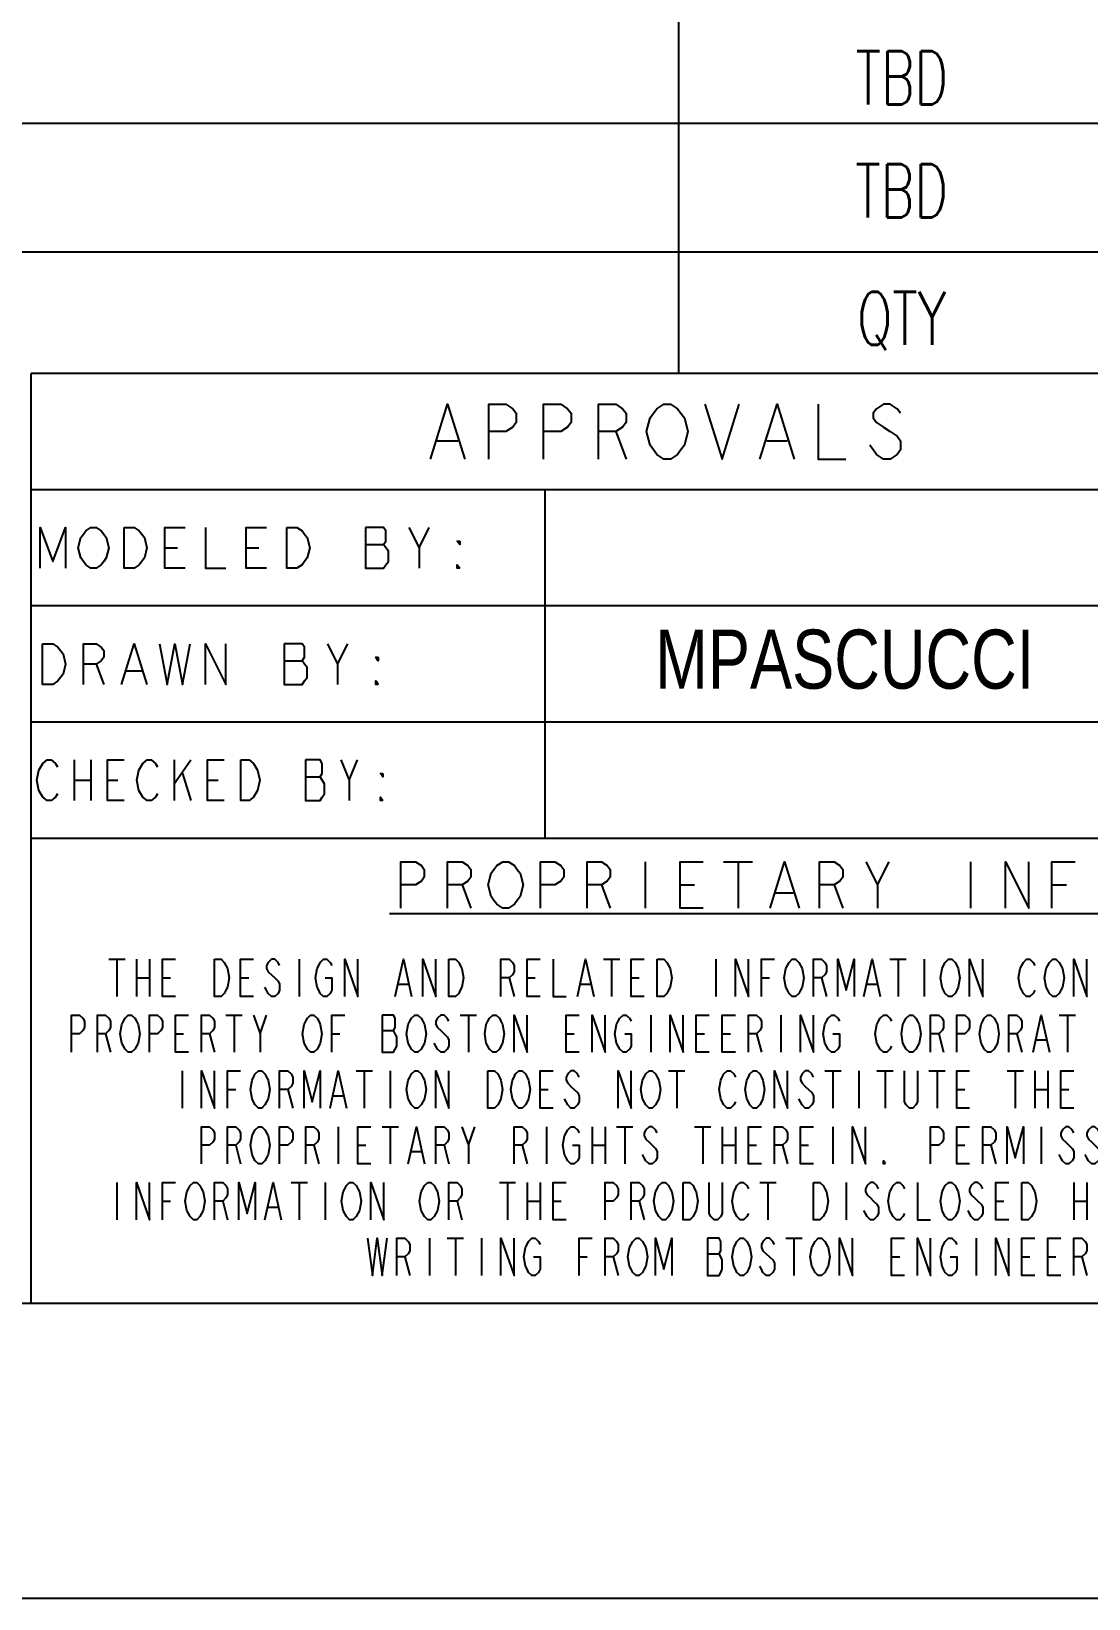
# Model space of a CAD drawing. Extents: x 0 to 22, y 0 to 17.
# Drawn here: x 13.976 to 15.767, y 0 to 2.654 of the extents above; entities that cross this region are included whole.
import ezdxf
from ezdxf.enums import TextEntityAlignment as Align

# ---------------------------------------------------------------- set-up
doc = ezdxf.new("R2010")
doc.units = 0
doc.header["$LTSCALE"] = 1.21
doc.header["$MEASUREMENT"] = 0
doc.styles.get("Standard").update_dxf_attribs({"font": 'txt', "width": 0.8})
doc.styles.add('STNARROW', font='ROMANS', dxfattribs={"width": 0.7})

msp = doc.modelspace()

# ---------------------------------------------------------------- linework, layer by layer
for p, q in [((15.0729, 2.0748), (15.0729, 5.1747)), ((11.2559, 2.4985), (21.5, 2.4985)), ((11.2559, 2.2806), (21.5, 2.2806))]:
    msp.add_line(p, q)
at = {"color": 2, "linetype": 'Continuous'}
for p, q in [((17, 2.0748), (13.9763, 2.0748)), ((13.9763, 0.5), (13.9763, 2.0748)), ((14.9659, 1.9764), (14.9834, 1.9299)), ((14.6637, 1.9609), (14.6985, 1.9609)), ((15.2217, 1.9609), (15.2565, 1.9609)), ((17, 1.878), (13.9763, 1.878)), ((14.8464, 1.2874), (14.8464, 1.878)), ((14.6328, 1.7795), (14.6501, 1.814)), ((14.2022, 1.7795), (14.2238, 1.7795)), ((14.34, 1.7795), (14.3616, 1.7795)), ((14.5424, 1.7853), (14.5725, 1.7853)), ((17, 1.6811), (13.9763, 1.6811)), ((14.495, 1.5827), (14.5123, 1.6171)), ((14.086, 1.5827), (14.0989, 1.5482)), ((14.1376, 1.5712), (14.1635, 1.5712)), ((14.4046, 1.5884), (14.4348, 1.5884)), ((17, 1.4843), (13.9763, 1.4843)), ((14.0489, 1.4203), (14.0489, 1.3514)), ((14.0771, 1.4203), (14.0771, 1.3514)), ((14.2183, 1.4203), (14.2183, 1.3514)), ((14.2183, 1.3801), (14.2466, 1.4203)), ((14.5148, 1.3858), (14.5289, 1.4203)), ((14.0489, 1.3858), (14.0771, 1.3858)), ((14.1054, 1.3858), (14.123, 1.3858)), ((14.2324, 1.3973), (14.2466, 1.3514)), ((14.2748, 1.3858), (14.2925, 1.3858)), ((14.4407, 1.3916), (14.4654, 1.3916)), ((17, 1.2874), (13.9763, 1.2874)), ((15.0157, 1.248), (15.0157, 1.1693)), ((15.1486, 1.248), (15.1978, 1.248)), ((15.1732, 1.248), (15.1732, 1.1693)), ((15.4094, 1.2087), (15.4291, 1.248)), ((15.5669, 1.248), (15.5669, 1.1693)), ((14.7057, 1.2087), (14.7204, 1.1693)), ((14.9419, 1.2087), (14.9567, 1.1693)), ((15.0748, 1.2087), (15.0994, 1.2087)), ((15.2372, 1.1955), (15.2667, 1.1955)), ((15.3356, 1.2087), (15.3504, 1.1693)), ((15.7047, 1.2087), (15.7293, 1.2087)), ((14.5826, 1.1605), (16.3937, 1.1605)), ((14.1074, 1.0827), (14.135, 1.0827)), ((14.1212, 1.0827), (14.1212, 1.0197)), ((14.1543, 1.0827), (14.1543, 1.0197)), ((14.1763, 1.0827), (14.1763, 1.0197)), ((14.4299, 1.0827), (14.4299, 1.0197)), ((14.9452, 1.0827), (14.9728, 1.0827)), ((14.959, 1.0827), (14.959, 1.0197)), ((15.1354, 1.0827), (15.1354, 1.0197)), ((15.4303, 1.0827), (15.4578, 1.0827)), ((15.4441, 1.0827), (15.4441, 1.0197)), ((15.4882, 1.0827), (15.4882, 1.0197)), ((14.1543, 1.0512), (14.1763, 1.0512)), ((14.1984, 1.0512), (14.2122, 1.0512)), ((14.3307, 1.0512), (14.3444, 1.0512)), ((14.598, 1.0407), (14.6145, 1.0407)), ((14.7854, 1.0512), (14.7937, 1.0197)), ((14.8157, 1.0512), (14.8295, 1.0512)), ((14.9067, 1.0407), (14.9232, 1.0407)), ((14.9921, 1.0512), (15.0059, 1.0512)), ((15.2126, 1.0512), (15.2263, 1.0512)), ((15.3145, 1.0512), (15.3228, 1.0197)), ((15.3917, 1.0407), (15.4082, 1.0407)), ((14.3059, 0.9882), (14.3334, 0.9882)), ((14.3196, 0.9882), (14.3196, 0.9252)), ((14.3637, 0.9567), (14.3748, 0.9882)), ((14.7027, 0.9882), (14.7303, 0.9882)), ((14.7165, 0.9882), (14.7165, 0.9252)), ((15.0252, 0.9882), (15.0252, 0.9252)), ((15.2456, 0.9882), (15.2456, 0.9252)), ((15.7169, 0.9882), (15.7444, 0.9882)), ((15.7307, 0.9882), (15.7307, 0.9252)), ((14.1019, 0.9567), (14.1102, 0.9252)), ((14.2204, 0.9567), (14.2342, 0.9567)), ((14.2783, 0.9567), (14.2866, 0.9252)), ((14.485, 0.9567), (14.4988, 0.9567)), ((14.5704, 0.9619), (14.5897, 0.9619)), ((14.8819, 0.9567), (14.8956, 0.9567)), ((15.1023, 0.9567), (15.1161, 0.9567)), ((15.1464, 0.9567), (15.1602, 0.9567)), ((15.2043, 0.9567), (15.2126, 0.9252)), ((15.513, 0.9567), (15.5212, 0.9252)), ((15.6452, 0.9567), (15.6535, 0.9252)), ((15.6783, 0.9462), (15.6948, 0.9462)), ((14.2315, 0.8937), (14.2315, 0.8307)), ((14.5263, 0.8937), (14.5539, 0.8937)), ((14.5401, 0.8937), (14.5401, 0.8307)), ((14.5842, 0.8937), (14.5842, 0.8307)), ((15.0555, 0.8937), (15.083, 0.8937)), ((15.0693, 0.8937), (15.0693, 0.8307)), ((15.32, 0.8937), (15.3476, 0.8937)), ((15.3338, 0.8937), (15.3338, 0.8307)), ((15.3779, 0.8937), (15.3779, 0.8307)), ((15.4082, 0.8937), (15.4358, 0.8937)), ((15.422, 0.8937), (15.422, 0.8307)), ((15.4964, 0.8937), (15.524, 0.8937)), ((15.5102, 0.8937), (15.5102, 0.8307)), ((15.6287, 0.8937), (15.6563, 0.8937)), ((15.6425, 0.8937), (15.6425, 0.8307)), ((15.6756, 0.8937), (15.6756, 0.8307)), ((15.6976, 0.8937), (15.6976, 0.8307)), ((14.3086, 0.8622), (14.3224, 0.8622)), ((14.4106, 0.8622), (14.4189, 0.8307)), ((14.4878, 0.8517), (14.5043, 0.8517)), ((14.8378, 0.8622), (14.8515, 0.8622)), ((15.5433, 0.8622), (15.557, 0.8622)), ((15.6756, 0.8622), (15.6976, 0.8622)), ((15.7196, 0.8622), (15.7334, 0.8622)), ((14.496, 0.7992), (14.496, 0.7362)), ((14.5704, 0.7992), (14.598, 0.7992)), ((14.5842, 0.7992), (14.5842, 0.7362)), ((14.7165, 0.7677), (14.7275, 0.7992)), ((14.8488, 0.7992), (14.8488, 0.7362)), ((14.9259, 0.7992), (14.9259, 0.7362)), ((14.948, 0.7992), (14.948, 0.7362)), ((14.9673, 0.7992), (14.9948, 0.7992)), ((14.9811, 0.7992), (14.9811, 0.7362)), ((15.0996, 0.7992), (15.1271, 0.7992)), ((15.1133, 0.7992), (15.1133, 0.7362)), ((15.1464, 0.7992), (15.1464, 0.7362)), ((15.1685, 0.7992), (15.1685, 0.7362)), ((15.3338, 0.7992), (15.3338, 0.7362)), ((15.6866, 0.7992), (15.6866, 0.7362)), ((14.3224, 0.7677), (14.3307, 0.7362)), ((14.4547, 0.7677), (14.463, 0.7362)), ((14.5291, 0.7677), (14.5429, 0.7677)), ((14.62, 0.7572), (14.6366, 0.7572)), ((14.6752, 0.7677), (14.6834, 0.7362)), ((14.8074, 0.7677), (14.8157, 0.7362)), ((14.9259, 0.7677), (14.948, 0.7677)), ((15.1464, 0.7677), (15.1685, 0.7677)), ((15.1905, 0.7677), (15.2043, 0.7677)), ((15.2484, 0.7677), (15.2567, 0.7362)), ((15.2787, 0.7677), (15.2925, 0.7677)), ((15.5433, 0.7677), (15.557, 0.7677)), ((15.6011, 0.7677), (15.6094, 0.7362)), ((14.1212, 0.7047), (14.1212, 0.6417)), ((14.4161, 0.7047), (14.4437, 0.7047)), ((14.4299, 0.7047), (14.4299, 0.6417)), ((14.474, 0.7047), (14.474, 0.6417)), ((14.7689, 0.7047), (14.7964, 0.7047)), ((14.7826, 0.7047), (14.7826, 0.6417)), ((14.8157, 0.7047), (14.8157, 0.6417)), ((14.8378, 0.7047), (14.8378, 0.6417)), ((15.2098, 0.7047), (15.2374, 0.7047)), ((15.2236, 0.7047), (15.2236, 0.6417)), ((15.3559, 0.7047), (15.3559, 0.6417)), ((15.7417, 0.7047), (15.7417, 0.6417)), ((15.7637, 0.7047), (15.7637, 0.6417)), ((14.1984, 0.6732), (14.2122, 0.6732)), ((14.3004, 0.6732), (14.3086, 0.6417)), ((14.6972, 0.6732), (14.7055, 0.6417)), ((14.8157, 0.6732), (14.8378, 0.6732)), ((14.8598, 0.6732), (14.8736, 0.6732)), ((15.0059, 0.6732), (15.0141, 0.6417)), ((15.6094, 0.6732), (15.6232, 0.6732)), ((15.7417, 0.6732), (15.7637, 0.6732)), ((14.3775, 0.6627), (14.3941, 0.6627)), ((14.6504, 0.6102), (14.6504, 0.5472)), ((14.6807, 0.6102), (14.7082, 0.6102)), ((14.6944, 0.6102), (14.6944, 0.5472)), ((14.7385, 0.6102), (14.7385, 0.5472)), ((15.1216, 0.584), (15.1409, 0.584)), ((15.2539, 0.6102), (15.2815, 0.6102)), ((15.2677, 0.6102), (15.2677, 0.5472)), ((15.5763, 0.6102), (15.5763, 0.5472)), ((14.609, 0.5787), (14.6173, 0.5472)), ((14.9039, 0.5787), (14.9177, 0.5787)), ((14.9618, 0.5787), (14.97, 0.5472)), ((15.433, 0.5787), (15.4468, 0.5787)), ((15.6535, 0.5787), (15.6673, 0.5787)), ((15.6976, 0.5787), (15.7114, 0.5787)), ((15.7555, 0.5787), (15.7637, 0.5472)), ((17, 0.5), (13.9763, 0.5))]:
    msp.add_line(p, q, dxfattribs=at)
at = {"color": 7, "linetype": 'Continuous'}
for p, q in [((21.5, 0.5), (0.5, 0.5)), ((22, 0), (0, 0))]:
    msp.add_line(p, q, dxfattribs=at)
at = {"color": 2, "linetype": 'Continuous'}
for points in [[(14.652, 1.9299), (14.6811, 2.0229), (14.7102, 1.9299)], [(14.7509, 1.9299), (14.7509, 2.0229), (14.7799, 2.0229), (14.7915, 2.0151), (14.7974, 2.0074), (14.7974, 1.9919), (14.7915, 1.9841), (14.7799, 1.9764), (14.7509, 1.9764)], [(14.8439, 1.9299), (14.8439, 2.0229), (14.8729, 2.0229), (14.8845, 2.0151), (14.8904, 2.0074), (14.8904, 1.9919), (14.8845, 1.9841), (14.8729, 1.9764), (14.8439, 1.9764)], [(14.9369, 1.9299), (14.9369, 2.0229), (14.9659, 2.0229), (14.9775, 2.0151), (14.9834, 2.0074), (14.9834, 1.9919), (14.9775, 1.9841), (14.9659, 1.9764), (14.9369, 1.9764)], [(15.0764, 1.9454), (15.0705, 1.9376), (15.0589, 1.9299), (15.0473, 1.9299), (15.0357, 1.9376), (15.0299, 1.9454), (15.024, 1.9531), (15.0182, 1.9764), (15.024, 1.9996), (15.0299, 2.0074), (15.0357, 2.0151), (15.0473, 2.0229), (15.0589, 2.0229), (15.0705, 2.0151), (15.0764, 2.0074), (15.0822, 1.9996), (15.088, 1.9764), (15.0822, 1.9531), (15.0764, 1.9454)], [(15.117, 2.0229), (15.1461, 1.9299), (15.1752, 2.0229)], [(15.21, 1.9299), (15.2391, 2.0229), (15.2682, 1.9299)], [(15.3089, 2.0229), (15.3089, 1.9299), (15.3554, 1.9299)], [(15.4484, 2.0074), (15.4425, 2.0151), (15.4309, 2.0229), (15.4193, 2.0229), (15.4077, 2.0151), (15.4019, 2.0074), (15.4019, 1.9996), (15.4077, 1.9919), (15.4193, 1.9841), (15.4309, 1.9764), (15.4425, 1.9686), (15.4484, 1.9609), (15.4484, 1.9454), (15.4425, 1.9376), (15.4309, 1.9299), (15.4193, 1.9299), (15.4077, 1.9376), (15.4019, 1.9454), (15.396, 1.9531)], [(13.9912, 1.7451), (13.9912, 1.814), (14.0128, 1.7566), (14.0343, 1.814), (14.0343, 1.7451)], [(14.0989, 1.7566), (14.0946, 1.7508), (14.086, 1.7451), (14.0773, 1.7451), (14.0687, 1.7508), (14.0644, 1.7566), (14.0601, 1.7623), (14.0558, 1.7795), (14.0601, 1.7968), (14.0644, 1.8025), (14.0687, 1.8082), (14.0773, 1.814), (14.086, 1.814), (14.0946, 1.8082), (14.0989, 1.8025), (14.1032, 1.7968), (14.1075, 1.7795), (14.1032, 1.7623), (14.0989, 1.7566)], [(14.1333, 1.814), (14.1506, 1.814), (14.1592, 1.8082), (14.1635, 1.8025), (14.1678, 1.7968), (14.1721, 1.7795), (14.1678, 1.7623), (14.1635, 1.7566), (14.1592, 1.7508), (14.1506, 1.7451), (14.1333, 1.7451), (14.1333, 1.814)], [(14.2367, 1.7451), (14.2022, 1.7451), (14.2022, 1.814), (14.2367, 1.814)], [(14.2711, 1.814), (14.2711, 1.7451), (14.3056, 1.7451)], [(14.3745, 1.7451), (14.34, 1.7451), (14.34, 1.814), (14.3745, 1.814)], [(14.4089, 1.814), (14.4261, 1.814), (14.4348, 1.8082), (14.4391, 1.8025), (14.4434, 1.7968), (14.4477, 1.7795), (14.4434, 1.7623), (14.4391, 1.7566), (14.4348, 1.7508), (14.4261, 1.7451), (14.4089, 1.7451), (14.4089, 1.814)], [(14.5424, 1.814), (14.5424, 1.7451), (14.5725, 1.7451), (14.5769, 1.7508), (14.5812, 1.7566), (14.5812, 1.7738), (14.5769, 1.7795), (14.5725, 1.7853), (14.5769, 1.791), (14.5769, 1.8082), (14.5725, 1.814), (14.5424, 1.814)], [(14.6156, 1.814), (14.6328, 1.7795), (14.6328, 1.7451)], [(14.7017, 1.791), (14.7017, 1.7853), (14.6974, 1.791), (14.7017, 1.791)], [(14.7017, 1.7451), (14.6974, 1.7451), (14.6974, 1.7508), (14.7017, 1.7451)], [(13.9955, 1.6171), (14.0128, 1.6171), (14.0214, 1.6114), (14.0257, 1.6056), (14.03, 1.5999), (14.0343, 1.5827), (14.03, 1.5655), (14.0257, 1.5597), (14.0214, 1.554), (14.0128, 1.5482), (13.9955, 1.5482), (13.9955, 1.6171)], [(14.0644, 1.5482), (14.0644, 1.6171), (14.086, 1.6171), (14.0946, 1.6114), (14.0989, 1.6056), (14.0989, 1.5942), (14.0946, 1.5884), (14.086, 1.5827), (14.0644, 1.5827)], [(14.129, 1.5482), (14.1506, 1.6171), (14.1721, 1.5482)], [(14.1936, 1.6171), (14.2065, 1.5482), (14.2194, 1.6171), (14.2324, 1.5482), (14.2453, 1.6171)], [(14.2711, 1.5482), (14.2711, 1.6171), (14.3056, 1.5482), (14.3056, 1.6171)], [(14.4046, 1.6171), (14.4046, 1.5482), (14.4348, 1.5482), (14.4391, 1.554), (14.4434, 1.5597), (14.4434, 1.5769), (14.4391, 1.5827), (14.4348, 1.5884), (14.4391, 1.5942), (14.4391, 1.6114), (14.4348, 1.6171), (14.4046, 1.6171)], [(14.4778, 1.6171), (14.495, 1.5827), (14.495, 1.5482)], [(14.5639, 1.5942), (14.5639, 1.5884), (14.5596, 1.5942), (14.5639, 1.5942)], [(14.5639, 1.5482), (14.5596, 1.5482), (14.5596, 1.554), (14.5639, 1.5482)], [(14.0207, 1.3629), (14.0171, 1.3571), (14.0101, 1.3514), (14.003, 1.3514), (13.996, 1.3571), (13.9924, 1.3629), (13.9889, 1.3686), (13.9854, 1.3858), (13.9889, 1.4031), (13.9924, 1.4088), (13.996, 1.4145), (14.003, 1.4203), (14.0101, 1.4203), (14.0171, 1.4145), (14.0207, 1.4088)], [(14.1336, 1.3514), (14.1054, 1.3514), (14.1054, 1.4203), (14.1336, 1.4203)], [(14.1901, 1.3629), (14.1866, 1.3571), (14.1795, 1.3514), (14.1724, 1.3514), (14.1654, 1.3571), (14.1619, 1.3629), (14.1583, 1.3686), (14.1548, 1.3858), (14.1583, 1.4031), (14.1619, 1.4088), (14.1654, 1.4145), (14.1724, 1.4203), (14.1795, 1.4203), (14.1866, 1.4145), (14.1901, 1.4088)], [(14.303, 1.3514), (14.2748, 1.3514), (14.2748, 1.4203), (14.303, 1.4203)], [(14.3313, 1.4203), (14.3454, 1.4203), (14.3525, 1.4145), (14.356, 1.4088), (14.3595, 1.4031), (14.363, 1.3858), (14.3595, 1.3686), (14.356, 1.3629), (14.3525, 1.3571), (14.3454, 1.3514), (14.3313, 1.3514), (14.3313, 1.4203)], [(14.4407, 1.4203), (14.4407, 1.3514), (14.4654, 1.3514), (14.4689, 1.3571), (14.4725, 1.3629), (14.4725, 1.3801), (14.4689, 1.3858), (14.4654, 1.3916), (14.4689, 1.3973), (14.4689, 1.4145), (14.4654, 1.4203), (14.4407, 1.4203)], [(14.5007, 1.4203), (14.5148, 1.3858), (14.5148, 1.3514)], [(14.5713, 1.3973), (14.5713, 1.3916), (14.5678, 1.3973), (14.5713, 1.3973)], [(14.5713, 1.3514), (14.5678, 1.3514), (14.5678, 1.3571), (14.5713, 1.3514)], [(14.6023, 1.1693), (14.6023, 1.248), (14.6269, 1.248), (14.6368, 1.2415), (14.6417, 1.2349), (14.6417, 1.2218), (14.6368, 1.2152), (14.6269, 1.2087), (14.6023, 1.2087)], [(14.6811, 1.1693), (14.6811, 1.248), (14.7057, 1.248), (14.7155, 1.2415), (14.7204, 1.2349), (14.7204, 1.2218), (14.7155, 1.2152), (14.7057, 1.2087), (14.6811, 1.2087)], [(14.7992, 1.1824), (14.7943, 1.1759), (14.7844, 1.1693), (14.7746, 1.1693), (14.7647, 1.1759), (14.7598, 1.1824), (14.7549, 1.189), (14.75, 1.2087), (14.7549, 1.2283), (14.7598, 1.2349), (14.7647, 1.2415), (14.7746, 1.248), (14.7844, 1.248), (14.7943, 1.2415), (14.7992, 1.2349), (14.8041, 1.2283), (14.809, 1.2087), (14.8041, 1.189), (14.7992, 1.1824)], [(14.8385, 1.1693), (14.8385, 1.248), (14.8631, 1.248), (14.873, 1.2415), (14.8779, 1.2349), (14.8779, 1.2218), (14.873, 1.2152), (14.8631, 1.2087), (14.8385, 1.2087)], [(14.9173, 1.1693), (14.9173, 1.248), (14.9419, 1.248), (14.9517, 1.2415), (14.9567, 1.2349), (14.9567, 1.2218), (14.9517, 1.2152), (14.9419, 1.2087), (14.9173, 1.2087)], [(15.1141, 1.1693), (15.0748, 1.1693), (15.0748, 1.248), (15.1141, 1.248)], [(15.2273, 1.1693), (15.2519, 1.248), (15.2765, 1.1693)], [(15.311, 1.1693), (15.311, 1.248), (15.3356, 1.248), (15.3454, 1.2415), (15.3504, 1.2349), (15.3504, 1.2218), (15.3454, 1.2152), (15.3356, 1.2087), (15.311, 1.2087)], [(15.3897, 1.248), (15.4094, 1.2087), (15.4094, 1.1693)], [(15.6259, 1.1693), (15.6259, 1.248), (15.6653, 1.1693), (15.6653, 1.248)], [(15.7047, 1.1693), (15.7047, 1.248), (15.7441, 1.248)], [(14.2204, 1.0197), (14.1984, 1.0197), (14.1984, 1.0827), (14.2204, 1.0827)], [(14.2866, 1.0827), (14.2976, 1.0827), (14.3031, 1.0774), (14.3059, 1.0722), (14.3086, 1.0669), (14.3114, 1.0512), (14.3086, 1.0354), (14.3059, 1.0302), (14.3031, 1.0249), (14.2976, 1.0197), (14.2866, 1.0197), (14.2866, 1.0827)], [(14.3527, 1.0197), (14.3307, 1.0197), (14.3307, 1.0827), (14.3527, 1.0827)], [(14.3968, 1.0722), (14.3941, 1.0774), (14.3885, 1.0827), (14.383, 1.0827), (14.3775, 1.0774), (14.3748, 1.0722), (14.3748, 1.0669), (14.3775, 1.0617), (14.383, 1.0564), (14.3885, 1.0512), (14.3941, 1.0459), (14.3968, 1.0407), (14.3968, 1.0302), (14.3941, 1.0249), (14.3885, 1.0197), (14.383, 1.0197), (14.3775, 1.0249), (14.3748, 1.0302), (14.372, 1.0354)], [(14.474, 1.0512), (14.485, 1.0512), (14.485, 1.0302), (14.4822, 1.0249), (14.4767, 1.0197), (14.4712, 1.0197), (14.4657, 1.0249), (14.463, 1.0302), (14.4602, 1.0354), (14.4574, 1.0512), (14.4602, 1.0669), (14.463, 1.0722), (14.4657, 1.0774), (14.4712, 1.0827), (14.4767, 1.0827), (14.4822, 1.0774), (14.485, 1.0722)], [(14.507, 1.0197), (14.507, 1.0827), (14.5291, 1.0197), (14.5291, 1.0827)], [(14.5925, 1.0197), (14.6063, 1.0827), (14.62, 1.0197)], [(14.6393, 1.0197), (14.6393, 1.0827), (14.6614, 1.0197), (14.6614, 1.0827)], [(14.6834, 1.0827), (14.6944, 1.0827), (14.7, 1.0774), (14.7027, 1.0722), (14.7055, 1.0669), (14.7082, 1.0512), (14.7055, 1.0354), (14.7027, 1.0302), (14.7, 1.0249), (14.6944, 1.0197), (14.6834, 1.0197), (14.6834, 1.0827)], [(14.7716, 1.0197), (14.7716, 1.0827), (14.7854, 1.0827), (14.7909, 1.0774), (14.7937, 1.0722), (14.7937, 1.0617), (14.7909, 1.0564), (14.7854, 1.0512), (14.7716, 1.0512)], [(14.8378, 1.0197), (14.8157, 1.0197), (14.8157, 1.0827), (14.8378, 1.0827)], [(14.8598, 1.0827), (14.8598, 1.0197), (14.8819, 1.0197)], [(14.9011, 1.0197), (14.9149, 1.0827), (14.9287, 1.0197)], [(15.0141, 1.0197), (14.9921, 1.0197), (14.9921, 1.0827), (15.0141, 1.0827)], [(15.0362, 1.0827), (15.0472, 1.0827), (15.0527, 1.0774), (15.0555, 1.0722), (15.0582, 1.0669), (15.061, 1.0512), (15.0582, 1.0354), (15.0555, 1.0302), (15.0527, 1.0249), (15.0472, 1.0197), (15.0362, 1.0197), (15.0362, 1.0827)], [(15.1685, 1.0197), (15.1685, 1.0827), (15.1905, 1.0197), (15.1905, 1.0827)], [(15.2126, 1.0197), (15.2126, 1.0827), (15.2346, 1.0827)], [(15.2787, 1.0302), (15.2759, 1.0249), (15.2704, 1.0197), (15.2649, 1.0197), (15.2594, 1.0249), (15.2567, 1.0302), (15.2539, 1.0354), (15.2511, 1.0512), (15.2539, 1.0669), (15.2567, 1.0722), (15.2594, 1.0774), (15.2649, 1.0827), (15.2704, 1.0827), (15.2759, 1.0774), (15.2787, 1.0722), (15.2815, 1.0669), (15.2842, 1.0512), (15.2815, 1.0354), (15.2787, 1.0302)], [(15.3007, 1.0197), (15.3007, 1.0827), (15.3145, 1.0827), (15.32, 1.0774), (15.3228, 1.0722), (15.3228, 1.0617), (15.32, 1.0564), (15.3145, 1.0512), (15.3007, 1.0512)], [(15.3421, 1.0197), (15.3421, 1.0827), (15.3559, 1.0302), (15.3696, 1.0827), (15.3696, 1.0197)], [(15.3862, 1.0197), (15.4, 1.0827), (15.4137, 1.0197)], [(15.5433, 1.0302), (15.5405, 1.0249), (15.535, 1.0197), (15.5295, 1.0197), (15.524, 1.0249), (15.5212, 1.0302), (15.5185, 1.0354), (15.5157, 1.0512), (15.5185, 1.0669), (15.5212, 1.0722), (15.524, 1.0774), (15.5295, 1.0827), (15.535, 1.0827), (15.5405, 1.0774), (15.5433, 1.0722), (15.546, 1.0669), (15.5488, 1.0512), (15.546, 1.0354), (15.5433, 1.0302)], [(15.5653, 1.0197), (15.5653, 1.0827), (15.5874, 1.0197), (15.5874, 1.0827)], [(15.6756, 1.0302), (15.6728, 1.0249), (15.6673, 1.0197), (15.6618, 1.0197), (15.6563, 1.0249), (15.6535, 1.0302), (15.6507, 1.0354), (15.648, 1.0512), (15.6507, 1.0669), (15.6535, 1.0722), (15.6563, 1.0774), (15.6618, 1.0827), (15.6673, 1.0827), (15.6728, 1.0774), (15.6756, 1.0722)], [(15.7196, 1.0302), (15.7169, 1.0249), (15.7114, 1.0197), (15.7059, 1.0197), (15.7004, 1.0249), (15.6976, 1.0302), (15.6948, 1.0354), (15.6921, 1.0512), (15.6948, 1.0669), (15.6976, 1.0722), (15.7004, 1.0774), (15.7059, 1.0827), (15.7114, 1.0827), (15.7169, 1.0774), (15.7196, 1.0722), (15.7224, 1.0669), (15.7252, 1.0512), (15.7224, 1.0354), (15.7196, 1.0302)], [(15.7417, 1.0197), (15.7417, 1.0827), (15.7637, 1.0197), (15.7637, 1.0827)], [(14.0441, 0.9252), (14.0441, 0.9882), (14.0578, 0.9882), (14.0633, 0.9829), (14.0661, 0.9777), (14.0661, 0.9672), (14.0633, 0.9619), (14.0578, 0.9567), (14.0441, 0.9567)], [(14.0882, 0.9252), (14.0882, 0.9882), (14.1019, 0.9882), (14.1074, 0.9829), (14.1102, 0.9777), (14.1102, 0.9672), (14.1074, 0.9619), (14.1019, 0.9567), (14.0882, 0.9567)], [(14.1543, 0.9357), (14.1515, 0.9304), (14.146, 0.9252), (14.1405, 0.9252), (14.135, 0.9304), (14.1322, 0.9357), (14.1295, 0.9409), (14.1267, 0.9567), (14.1295, 0.9724), (14.1322, 0.9777), (14.135, 0.9829), (14.1405, 0.9882), (14.146, 0.9882), (14.1515, 0.9829), (14.1543, 0.9777), (14.157, 0.9724), (14.1598, 0.9567), (14.157, 0.9409), (14.1543, 0.9357)], [(14.1763, 0.9252), (14.1763, 0.9882), (14.1901, 0.9882), (14.1956, 0.9829), (14.1984, 0.9777), (14.1984, 0.9672), (14.1956, 0.9619), (14.1901, 0.9567), (14.1763, 0.9567)], [(14.2425, 0.9252), (14.2204, 0.9252), (14.2204, 0.9882), (14.2425, 0.9882)], [(14.2645, 0.9252), (14.2645, 0.9882), (14.2783, 0.9882), (14.2838, 0.9829), (14.2866, 0.9777), (14.2866, 0.9672), (14.2838, 0.9619), (14.2783, 0.9567), (14.2645, 0.9567)], [(14.3527, 0.9882), (14.3637, 0.9567), (14.3637, 0.9252)], [(14.463, 0.9357), (14.4602, 0.9304), (14.4547, 0.9252), (14.4492, 0.9252), (14.4437, 0.9304), (14.4409, 0.9357), (14.4381, 0.9409), (14.4354, 0.9567), (14.4381, 0.9724), (14.4409, 0.9777), (14.4437, 0.9829), (14.4492, 0.9882), (14.4547, 0.9882), (14.4602, 0.9829), (14.463, 0.9777), (14.4657, 0.9724), (14.4685, 0.9567), (14.4657, 0.9409), (14.463, 0.9357)], [(14.485, 0.9252), (14.485, 0.9882), (14.507, 0.9882)], [(14.5704, 0.9882), (14.5704, 0.9252), (14.5897, 0.9252), (14.5925, 0.9304), (14.5952, 0.9357), (14.5952, 0.9514), (14.5925, 0.9567), (14.5897, 0.9619), (14.5925, 0.9672), (14.5925, 0.9829), (14.5897, 0.9882), (14.5704, 0.9882)], [(14.6393, 0.9357), (14.6366, 0.9304), (14.6311, 0.9252), (14.6256, 0.9252), (14.62, 0.9304), (14.6173, 0.9357), (14.6145, 0.9409), (14.6118, 0.9567), (14.6145, 0.9724), (14.6173, 0.9777), (14.62, 0.9829), (14.6256, 0.9882), (14.6311, 0.9882), (14.6366, 0.9829), (14.6393, 0.9777), (14.6421, 0.9724), (14.6448, 0.9567), (14.6421, 0.9409), (14.6393, 0.9357)], [(14.6834, 0.9777), (14.6807, 0.9829), (14.6752, 0.9882), (14.6696, 0.9882), (14.6641, 0.9829), (14.6614, 0.9777), (14.6614, 0.9724), (14.6641, 0.9672), (14.6696, 0.9619), (14.6752, 0.9567), (14.6807, 0.9514), (14.6834, 0.9462), (14.6834, 0.9357), (14.6807, 0.9304), (14.6752, 0.9252), (14.6696, 0.9252), (14.6641, 0.9304), (14.6614, 0.9357), (14.6586, 0.9409)], [(14.7716, 0.9357), (14.7689, 0.9304), (14.7633, 0.9252), (14.7578, 0.9252), (14.7523, 0.9304), (14.7496, 0.9357), (14.7468, 0.9409), (14.7441, 0.9567), (14.7468, 0.9724), (14.7496, 0.9777), (14.7523, 0.9829), (14.7578, 0.9882), (14.7633, 0.9882), (14.7689, 0.9829), (14.7716, 0.9777), (14.7744, 0.9724), (14.7771, 0.9567), (14.7744, 0.9409), (14.7716, 0.9357)], [(14.7937, 0.9252), (14.7937, 0.9882), (14.8157, 0.9252), (14.8157, 0.9882)], [(14.9039, 0.9252), (14.8819, 0.9252), (14.8819, 0.9882), (14.9039, 0.9882)], [(14.9259, 0.9252), (14.9259, 0.9882), (14.948, 0.9252), (14.948, 0.9882)], [(14.9811, 0.9567), (14.9921, 0.9567), (14.9921, 0.9357), (14.9893, 0.9304), (14.9838, 0.9252), (14.9783, 0.9252), (14.9728, 0.9304), (14.97, 0.9357), (14.9673, 0.9409), (14.9645, 0.9567), (14.9673, 0.9724), (14.97, 0.9777), (14.9728, 0.9829), (14.9783, 0.9882), (14.9838, 0.9882), (14.9893, 0.9829), (14.9921, 0.9777)], [(15.0582, 0.9252), (15.0582, 0.9882), (15.0803, 0.9252), (15.0803, 0.9882)], [(15.1244, 0.9252), (15.1023, 0.9252), (15.1023, 0.9882), (15.1244, 0.9882)], [(15.1685, 0.9252), (15.1464, 0.9252), (15.1464, 0.9882), (15.1685, 0.9882)], [(15.1905, 0.9252), (15.1905, 0.9882), (15.2043, 0.9882), (15.2098, 0.9829), (15.2126, 0.9777), (15.2126, 0.9672), (15.2098, 0.9619), (15.2043, 0.9567), (15.1905, 0.9567)], [(15.2787, 0.9252), (15.2787, 0.9882), (15.3007, 0.9252), (15.3007, 0.9882)], [(15.3338, 0.9567), (15.3448, 0.9567), (15.3448, 0.9357), (15.3421, 0.9304), (15.3366, 0.9252), (15.3311, 0.9252), (15.3256, 0.9304), (15.3228, 0.9357), (15.32, 0.9409), (15.3173, 0.9567), (15.32, 0.9724), (15.3228, 0.9777), (15.3256, 0.9829), (15.3311, 0.9882), (15.3366, 0.9882), (15.3421, 0.9829), (15.3448, 0.9777)], [(15.433, 0.9357), (15.4303, 0.9304), (15.4248, 0.9252), (15.4193, 0.9252), (15.4137, 0.9304), (15.411, 0.9357), (15.4082, 0.9409), (15.4055, 0.9567), (15.4082, 0.9724), (15.411, 0.9777), (15.4137, 0.9829), (15.4193, 0.9882), (15.4248, 0.9882), (15.4303, 0.9829), (15.433, 0.9777)], [(15.4771, 0.9357), (15.4744, 0.9304), (15.4689, 0.9252), (15.4633, 0.9252), (15.4578, 0.9304), (15.4551, 0.9357), (15.4523, 0.9409), (15.4496, 0.9567), (15.4523, 0.9724), (15.4551, 0.9777), (15.4578, 0.9829), (15.4633, 0.9882), (15.4689, 0.9882), (15.4744, 0.9829), (15.4771, 0.9777), (15.4799, 0.9724), (15.4826, 0.9567), (15.4799, 0.9409), (15.4771, 0.9357)], [(15.4992, 0.9252), (15.4992, 0.9882), (15.513, 0.9882), (15.5185, 0.9829), (15.5212, 0.9777), (15.5212, 0.9672), (15.5185, 0.9619), (15.513, 0.9567), (15.4992, 0.9567)], [(15.5433, 0.9252), (15.5433, 0.9882), (15.557, 0.9882), (15.5626, 0.9829), (15.5653, 0.9777), (15.5653, 0.9672), (15.5626, 0.9619), (15.557, 0.9567), (15.5433, 0.9567)], [(15.6094, 0.9357), (15.6067, 0.9304), (15.6011, 0.9252), (15.5956, 0.9252), (15.5901, 0.9304), (15.5874, 0.9357), (15.5846, 0.9409), (15.5819, 0.9567), (15.5846, 0.9724), (15.5874, 0.9777), (15.5901, 0.9829), (15.5956, 0.9882), (15.6011, 0.9882), (15.6067, 0.9829), (15.6094, 0.9777), (15.6122, 0.9724), (15.6149, 0.9567), (15.6122, 0.9409), (15.6094, 0.9357)], [(15.6315, 0.9252), (15.6315, 0.9882), (15.6452, 0.9882), (15.6507, 0.9829), (15.6535, 0.9777), (15.6535, 0.9672), (15.6507, 0.9619), (15.6452, 0.9567), (15.6315, 0.9567)], [(15.6728, 0.9252), (15.6866, 0.9882), (15.7004, 0.9252)], [(14.2645, 0.8307), (14.2645, 0.8937), (14.2866, 0.8307), (14.2866, 0.8937)], [(14.3086, 0.8307), (14.3086, 0.8937), (14.3307, 0.8937)], [(14.3748, 0.8412), (14.372, 0.836), (14.3665, 0.8307), (14.361, 0.8307), (14.3555, 0.836), (14.3527, 0.8412), (14.35, 0.8465), (14.3472, 0.8622), (14.35, 0.878), (14.3527, 0.8832), (14.3555, 0.8885), (14.361, 0.8937), (14.3665, 0.8937), (14.372, 0.8885), (14.3748, 0.8832), (14.3775, 0.878), (14.3803, 0.8622), (14.3775, 0.8465), (14.3748, 0.8412)], [(14.3968, 0.8307), (14.3968, 0.8937), (14.4106, 0.8937), (14.4161, 0.8885), (14.4189, 0.8832), (14.4189, 0.8727), (14.4161, 0.8675), (14.4106, 0.8622), (14.3968, 0.8622)], [(14.4381, 0.8307), (14.4381, 0.8937), (14.4519, 0.8412), (14.4657, 0.8937), (14.4657, 0.8307)], [(14.4822, 0.8307), (14.496, 0.8937), (14.5098, 0.8307)], [(14.6393, 0.8412), (14.6366, 0.836), (14.6311, 0.8307), (14.6256, 0.8307), (14.62, 0.836), (14.6173, 0.8412), (14.6145, 0.8465), (14.6118, 0.8622), (14.6145, 0.878), (14.6173, 0.8832), (14.62, 0.8885), (14.6256, 0.8937), (14.6311, 0.8937), (14.6366, 0.8885), (14.6393, 0.8832), (14.6421, 0.878), (14.6448, 0.8622), (14.6421, 0.8465), (14.6393, 0.8412)], [(14.6614, 0.8307), (14.6614, 0.8937), (14.6834, 0.8307), (14.6834, 0.8937)], [(14.7496, 0.8937), (14.7606, 0.8937), (14.7661, 0.8885), (14.7689, 0.8832), (14.7716, 0.878), (14.7744, 0.8622), (14.7716, 0.8465), (14.7689, 0.8412), (14.7661, 0.836), (14.7606, 0.8307), (14.7496, 0.8307), (14.7496, 0.8937)], [(14.8157, 0.8412), (14.813, 0.836), (14.8074, 0.8307), (14.8019, 0.8307), (14.7964, 0.836), (14.7937, 0.8412), (14.7909, 0.8465), (14.7882, 0.8622), (14.7909, 0.878), (14.7937, 0.8832), (14.7964, 0.8885), (14.8019, 0.8937), (14.8074, 0.8937), (14.813, 0.8885), (14.8157, 0.8832), (14.8185, 0.878), (14.8212, 0.8622), (14.8185, 0.8465), (14.8157, 0.8412)], [(14.8598, 0.8307), (14.8378, 0.8307), (14.8378, 0.8937), (14.8598, 0.8937)], [(14.9039, 0.8832), (14.9011, 0.8885), (14.8956, 0.8937), (14.8901, 0.8937), (14.8846, 0.8885), (14.8819, 0.8832), (14.8819, 0.878), (14.8846, 0.8727), (14.8901, 0.8675), (14.8956, 0.8622), (14.9011, 0.857), (14.9039, 0.8517), (14.9039, 0.8412), (14.9011, 0.836), (14.8956, 0.8307), (14.8901, 0.8307), (14.8846, 0.836), (14.8819, 0.8412), (14.8791, 0.8465)], [(14.97, 0.8307), (14.97, 0.8937), (14.9921, 0.8307), (14.9921, 0.8937)], [(15.0362, 0.8412), (15.0334, 0.836), (15.0279, 0.8307), (15.0224, 0.8307), (15.0169, 0.836), (15.0141, 0.8412), (15.0114, 0.8465), (15.0086, 0.8622), (15.0114, 0.878), (15.0141, 0.8832), (15.0169, 0.8885), (15.0224, 0.8937), (15.0279, 0.8937), (15.0334, 0.8885), (15.0362, 0.8832), (15.0389, 0.878), (15.0417, 0.8622), (15.0389, 0.8465), (15.0362, 0.8412)], [(15.1685, 0.8412), (15.1657, 0.836), (15.1602, 0.8307), (15.1547, 0.8307), (15.1492, 0.836), (15.1464, 0.8412), (15.1437, 0.8465), (15.1409, 0.8622), (15.1437, 0.878), (15.1464, 0.8832), (15.1492, 0.8885), (15.1547, 0.8937), (15.1602, 0.8937), (15.1657, 0.8885), (15.1685, 0.8832)], [(15.2126, 0.8412), (15.2098, 0.836), (15.2043, 0.8307), (15.1988, 0.8307), (15.1933, 0.836), (15.1905, 0.8412), (15.1878, 0.8465), (15.185, 0.8622), (15.1878, 0.878), (15.1905, 0.8832), (15.1933, 0.8885), (15.1988, 0.8937), (15.2043, 0.8937), (15.2098, 0.8885), (15.2126, 0.8832), (15.2153, 0.878), (15.2181, 0.8622), (15.2153, 0.8465), (15.2126, 0.8412)], [(15.2346, 0.8307), (15.2346, 0.8937), (15.2567, 0.8307), (15.2567, 0.8937)], [(15.3007, 0.8832), (15.298, 0.8885), (15.2925, 0.8937), (15.287, 0.8937), (15.2815, 0.8885), (15.2787, 0.8832), (15.2787, 0.878), (15.2815, 0.8727), (15.287, 0.8675), (15.2925, 0.8622), (15.298, 0.857), (15.3007, 0.8517), (15.3007, 0.8412), (15.298, 0.836), (15.2925, 0.8307), (15.287, 0.8307), (15.2815, 0.836), (15.2787, 0.8412), (15.2759, 0.8465)], [(15.4771, 0.8937), (15.4771, 0.8412), (15.4744, 0.836), (15.4689, 0.8307), (15.4633, 0.8307), (15.4578, 0.836), (15.4551, 0.8412), (15.4551, 0.8937)], [(15.5653, 0.8307), (15.5433, 0.8307), (15.5433, 0.8937), (15.5653, 0.8937)], [(15.7417, 0.8307), (15.7196, 0.8307), (15.7196, 0.8937), (15.7417, 0.8937)], [(14.2645, 0.7362), (14.2645, 0.7992), (14.2783, 0.7992), (14.2838, 0.794), (14.2866, 0.7887), (14.2866, 0.7782), (14.2838, 0.773), (14.2783, 0.7677), (14.2645, 0.7677)], [(14.3086, 0.7362), (14.3086, 0.7992), (14.3224, 0.7992), (14.3279, 0.794), (14.3307, 0.7887), (14.3307, 0.7782), (14.3279, 0.773), (14.3224, 0.7677), (14.3086, 0.7677)], [(14.3748, 0.7467), (14.372, 0.7415), (14.3665, 0.7362), (14.361, 0.7362), (14.3555, 0.7415), (14.3527, 0.7467), (14.35, 0.752), (14.3472, 0.7677), (14.35, 0.7835), (14.3527, 0.7887), (14.3555, 0.794), (14.361, 0.7992), (14.3665, 0.7992), (14.372, 0.794), (14.3748, 0.7887), (14.3775, 0.7835), (14.3803, 0.7677), (14.3775, 0.752), (14.3748, 0.7467)], [(14.3968, 0.7362), (14.3968, 0.7992), (14.4106, 0.7992), (14.4161, 0.794), (14.4189, 0.7887), (14.4189, 0.7782), (14.4161, 0.773), (14.4106, 0.7677), (14.3968, 0.7677)], [(14.4409, 0.7362), (14.4409, 0.7992), (14.4547, 0.7992), (14.4602, 0.794), (14.463, 0.7887), (14.463, 0.7782), (14.4602, 0.773), (14.4547, 0.7677), (14.4409, 0.7677)], [(14.5511, 0.7362), (14.5291, 0.7362), (14.5291, 0.7992), (14.5511, 0.7992)], [(14.6145, 0.7362), (14.6283, 0.7992), (14.6421, 0.7362)], [(14.6614, 0.7362), (14.6614, 0.7992), (14.6752, 0.7992), (14.6807, 0.794), (14.6834, 0.7887), (14.6834, 0.7782), (14.6807, 0.773), (14.6752, 0.7677), (14.6614, 0.7677)], [(14.7055, 0.7992), (14.7165, 0.7677), (14.7165, 0.7362)], [(14.7937, 0.7362), (14.7937, 0.7992), (14.8074, 0.7992), (14.813, 0.794), (14.8157, 0.7887), (14.8157, 0.7782), (14.813, 0.773), (14.8074, 0.7677), (14.7937, 0.7677)], [(14.8929, 0.7677), (14.9039, 0.7677), (14.9039, 0.7467), (14.9011, 0.7415), (14.8956, 0.7362), (14.8901, 0.7362), (14.8846, 0.7415), (14.8819, 0.7467), (14.8791, 0.752), (14.8763, 0.7677), (14.8791, 0.7835), (14.8819, 0.7887), (14.8846, 0.794), (14.8901, 0.7992), (14.8956, 0.7992), (14.9011, 0.794), (14.9039, 0.7887)], [(15.0362, 0.7887), (15.0334, 0.794), (15.0279, 0.7992), (15.0224, 0.7992), (15.0169, 0.794), (15.0141, 0.7887), (15.0141, 0.7835), (15.0169, 0.7782), (15.0224, 0.773), (15.0279, 0.7677), (15.0334, 0.7625), (15.0362, 0.7572), (15.0362, 0.7467), (15.0334, 0.7415), (15.0279, 0.7362), (15.0224, 0.7362), (15.0169, 0.7415), (15.0141, 0.7467), (15.0114, 0.752)], [(15.2126, 0.7362), (15.1905, 0.7362), (15.1905, 0.7992), (15.2126, 0.7992)], [(15.2346, 0.7362), (15.2346, 0.7992), (15.2484, 0.7992), (15.2539, 0.794), (15.2567, 0.7887), (15.2567, 0.7782), (15.2539, 0.773), (15.2484, 0.7677), (15.2346, 0.7677)], [(15.3007, 0.7362), (15.2787, 0.7362), (15.2787, 0.7992), (15.3007, 0.7992)], [(15.3669, 0.7362), (15.3669, 0.7992), (15.3889, 0.7362), (15.3889, 0.7992)], [(15.4992, 0.7362), (15.4992, 0.7992), (15.513, 0.7992), (15.5185, 0.794), (15.5212, 0.7887), (15.5212, 0.7782), (15.5185, 0.773), (15.513, 0.7677), (15.4992, 0.7677)], [(15.5653, 0.7362), (15.5433, 0.7362), (15.5433, 0.7992), (15.5653, 0.7992)], [(15.5874, 0.7362), (15.5874, 0.7992), (15.6011, 0.7992), (15.6067, 0.794), (15.6094, 0.7887), (15.6094, 0.7782), (15.6067, 0.773), (15.6011, 0.7677), (15.5874, 0.7677)], [(15.6287, 0.7362), (15.6287, 0.7992), (15.6425, 0.7467), (15.6563, 0.7992), (15.6563, 0.7362)], [(15.7417, 0.7887), (15.7389, 0.794), (15.7334, 0.7992), (15.7279, 0.7992), (15.7224, 0.794), (15.7196, 0.7887), (15.7196, 0.7835), (15.7224, 0.7782), (15.7279, 0.773), (15.7334, 0.7677), (15.7389, 0.7625), (15.7417, 0.7572), (15.7417, 0.7467), (15.7389, 0.7415), (15.7334, 0.7362), (15.7279, 0.7362), (15.7224, 0.7415), (15.7196, 0.7467), (15.7169, 0.752)], [(15.7858, 0.7887), (15.783, 0.794), (15.7775, 0.7992), (15.772, 0.7992), (15.7665, 0.794), (15.7637, 0.7887), (15.7637, 0.7835), (15.7665, 0.7782), (15.772, 0.773), (15.7775, 0.7677), (15.783, 0.7625), (15.7858, 0.7572), (15.7858, 0.7467), (15.783, 0.7415), (15.7775, 0.7362), (15.772, 0.7362), (15.7665, 0.7415), (15.7637, 0.7467), (15.761, 0.752)], [(15.422, 0.7362), (15.4193, 0.7362), (15.4193, 0.7415), (15.422, 0.7362)], [(14.1543, 0.6417), (14.1543, 0.7047), (14.1763, 0.6417), (14.1763, 0.7047)], [(14.1984, 0.6417), (14.1984, 0.7047), (14.2204, 0.7047)], [(14.2645, 0.6522), (14.2618, 0.647), (14.2563, 0.6417), (14.2507, 0.6417), (14.2452, 0.647), (14.2425, 0.6522), (14.2397, 0.6575), (14.237, 0.6732), (14.2397, 0.689), (14.2425, 0.6942), (14.2452, 0.6995), (14.2507, 0.7047), (14.2563, 0.7047), (14.2618, 0.6995), (14.2645, 0.6942), (14.2673, 0.689), (14.27, 0.6732), (14.2673, 0.6575), (14.2645, 0.6522)], [(14.2866, 0.6417), (14.2866, 0.7047), (14.3004, 0.7047), (14.3059, 0.6995), (14.3086, 0.6942), (14.3086, 0.6837), (14.3059, 0.6785), (14.3004, 0.6732), (14.2866, 0.6732)], [(14.3279, 0.6417), (14.3279, 0.7047), (14.3417, 0.6522), (14.3555, 0.7047), (14.3555, 0.6417)], [(14.372, 0.6417), (14.3858, 0.7047), (14.3996, 0.6417)], [(14.5291, 0.6522), (14.5263, 0.647), (14.5208, 0.6417), (14.5153, 0.6417), (14.5098, 0.647), (14.507, 0.6522), (14.5043, 0.6575), (14.5015, 0.6732), (14.5043, 0.689), (14.507, 0.6942), (14.5098, 0.6995), (14.5153, 0.7047), (14.5208, 0.7047), (14.5263, 0.6995), (14.5291, 0.6942), (14.5319, 0.689), (14.5346, 0.6732), (14.5319, 0.6575), (14.5291, 0.6522)], [(14.5511, 0.6417), (14.5511, 0.7047), (14.5732, 0.6417), (14.5732, 0.7047)], [(14.6614, 0.6522), (14.6586, 0.647), (14.6531, 0.6417), (14.6476, 0.6417), (14.6421, 0.647), (14.6393, 0.6522), (14.6366, 0.6575), (14.6338, 0.6732), (14.6366, 0.689), (14.6393, 0.6942), (14.6421, 0.6995), (14.6476, 0.7047), (14.6531, 0.7047), (14.6586, 0.6995), (14.6614, 0.6942), (14.6641, 0.689), (14.6669, 0.6732), (14.6641, 0.6575), (14.6614, 0.6522)], [(14.6834, 0.6417), (14.6834, 0.7047), (14.6972, 0.7047), (14.7027, 0.6995), (14.7055, 0.6942), (14.7055, 0.6837), (14.7027, 0.6785), (14.6972, 0.6732), (14.6834, 0.6732)], [(14.8819, 0.6417), (14.8598, 0.6417), (14.8598, 0.7047), (14.8819, 0.7047)], [(14.948, 0.6417), (14.948, 0.7047), (14.9618, 0.7047), (14.9673, 0.6995), (14.97, 0.6942), (14.97, 0.6837), (14.9673, 0.6785), (14.9618, 0.6732), (14.948, 0.6732)], [(14.9921, 0.6417), (14.9921, 0.7047), (15.0059, 0.7047), (15.0114, 0.6995), (15.0141, 0.6942), (15.0141, 0.6837), (15.0114, 0.6785), (15.0059, 0.6732), (14.9921, 0.6732)], [(15.0582, 0.6522), (15.0555, 0.647), (15.05, 0.6417), (15.0444, 0.6417), (15.0389, 0.647), (15.0362, 0.6522), (15.0334, 0.6575), (15.0307, 0.6732), (15.0334, 0.689), (15.0362, 0.6942), (15.0389, 0.6995), (15.0444, 0.7047), (15.05, 0.7047), (15.0555, 0.6995), (15.0582, 0.6942), (15.061, 0.689), (15.0637, 0.6732), (15.061, 0.6575), (15.0582, 0.6522)], [(15.0803, 0.7047), (15.0913, 0.7047), (15.0968, 0.6995), (15.0996, 0.6942), (15.1023, 0.689), (15.1051, 0.6732), (15.1023, 0.6575), (15.0996, 0.6522), (15.0968, 0.647), (15.0913, 0.6417), (15.0803, 0.6417), (15.0803, 0.7047)], [(15.1464, 0.7047), (15.1464, 0.6522), (15.1437, 0.647), (15.1381, 0.6417), (15.1326, 0.6417), (15.1271, 0.647), (15.1244, 0.6522), (15.1244, 0.7047)], [(15.1905, 0.6522), (15.1878, 0.647), (15.1822, 0.6417), (15.1767, 0.6417), (15.1712, 0.647), (15.1685, 0.6522), (15.1657, 0.6575), (15.163, 0.6732), (15.1657, 0.689), (15.1685, 0.6942), (15.1712, 0.6995), (15.1767, 0.7047), (15.1822, 0.7047), (15.1878, 0.6995), (15.1905, 0.6942)], [(15.3007, 0.7047), (15.3118, 0.7047), (15.3173, 0.6995), (15.32, 0.6942), (15.3228, 0.689), (15.3256, 0.6732), (15.3228, 0.6575), (15.32, 0.6522), (15.3173, 0.647), (15.3118, 0.6417), (15.3007, 0.6417), (15.3007, 0.7047)], [(15.411, 0.6942), (15.4082, 0.6995), (15.4027, 0.7047), (15.3972, 0.7047), (15.3917, 0.6995), (15.3889, 0.6942), (15.3889, 0.689), (15.3917, 0.6837), (15.3972, 0.6785), (15.4027, 0.6732), (15.4082, 0.668), (15.411, 0.6627), (15.411, 0.6522), (15.4082, 0.647), (15.4027, 0.6417), (15.3972, 0.6417), (15.3917, 0.647), (15.3889, 0.6522), (15.3862, 0.6575)], [(15.4551, 0.6522), (15.4523, 0.647), (15.4468, 0.6417), (15.4413, 0.6417), (15.4358, 0.647), (15.433, 0.6522), (15.4303, 0.6575), (15.4275, 0.6732), (15.4303, 0.689), (15.433, 0.6942), (15.4358, 0.6995), (15.4413, 0.7047), (15.4468, 0.7047), (15.4523, 0.6995), (15.4551, 0.6942)], [(15.4771, 0.7047), (15.4771, 0.6417), (15.4992, 0.6417)], [(15.5433, 0.6522), (15.5405, 0.647), (15.535, 0.6417), (15.5295, 0.6417), (15.524, 0.647), (15.5212, 0.6522), (15.5185, 0.6575), (15.5157, 0.6732), (15.5185, 0.689), (15.5212, 0.6942), (15.524, 0.6995), (15.5295, 0.7047), (15.535, 0.7047), (15.5405, 0.6995), (15.5433, 0.6942), (15.546, 0.689), (15.5488, 0.6732), (15.546, 0.6575), (15.5433, 0.6522)], [(15.5874, 0.6942), (15.5846, 0.6995), (15.5791, 0.7047), (15.5736, 0.7047), (15.5681, 0.6995), (15.5653, 0.6942), (15.5653, 0.689), (15.5681, 0.6837), (15.5736, 0.6785), (15.5791, 0.6732), (15.5846, 0.668), (15.5874, 0.6627), (15.5874, 0.6522), (15.5846, 0.647), (15.5791, 0.6417), (15.5736, 0.6417), (15.5681, 0.647), (15.5653, 0.6522), (15.5626, 0.6575)], [(15.6315, 0.6417), (15.6094, 0.6417), (15.6094, 0.7047), (15.6315, 0.7047)], [(15.6535, 0.7047), (15.6645, 0.7047), (15.67, 0.6995), (15.6728, 0.6942), (15.6756, 0.689), (15.6783, 0.6732), (15.6756, 0.6575), (15.6728, 0.6522), (15.67, 0.647), (15.6645, 0.6417), (15.6535, 0.6417), (15.6535, 0.7047)], [(14.5456, 0.6102), (14.5539, 0.5472), (14.5622, 0.6102), (14.5704, 0.5472), (14.5787, 0.6102)], [(14.5952, 0.5472), (14.5952, 0.6102), (14.609, 0.6102), (14.6145, 0.605), (14.6173, 0.5997), (14.6173, 0.5892), (14.6145, 0.584), (14.609, 0.5787), (14.5952, 0.5787)], [(14.7716, 0.5472), (14.7716, 0.6102), (14.7937, 0.5472), (14.7937, 0.6102)], [(14.8267, 0.5787), (14.8378, 0.5787), (14.8378, 0.5577), (14.835, 0.5525), (14.8295, 0.5472), (14.824, 0.5472), (14.8185, 0.5525), (14.8157, 0.5577), (14.813, 0.563), (14.8102, 0.5787), (14.813, 0.5945), (14.8157, 0.5997), (14.8185, 0.605), (14.824, 0.6102), (14.8295, 0.6102), (14.835, 0.605), (14.8378, 0.5997)], [(14.9039, 0.5472), (14.9039, 0.6102), (14.9259, 0.6102)], [(14.948, 0.5472), (14.948, 0.6102), (14.9618, 0.6102), (14.9673, 0.605), (14.97, 0.5997), (14.97, 0.5892), (14.9673, 0.584), (14.9618, 0.5787), (14.948, 0.5787)], [(15.0141, 0.5577), (15.0114, 0.5525), (15.0059, 0.5472), (15.0004, 0.5472), (14.9948, 0.5525), (14.9921, 0.5577), (14.9893, 0.563), (14.9866, 0.5787), (14.9893, 0.5945), (14.9921, 0.5997), (14.9948, 0.605), (15.0004, 0.6102), (15.0059, 0.6102), (15.0114, 0.605), (15.0141, 0.5997), (15.0169, 0.5945), (15.0196, 0.5787), (15.0169, 0.563), (15.0141, 0.5577)], [(15.0334, 0.5472), (15.0334, 0.6102), (15.0472, 0.5577), (15.061, 0.6102), (15.061, 0.5472)], [(15.1216, 0.6102), (15.1216, 0.5472), (15.1409, 0.5472), (15.1437, 0.5525), (15.1464, 0.5577), (15.1464, 0.5735), (15.1437, 0.5787), (15.1409, 0.584), (15.1437, 0.5892), (15.1437, 0.605), (15.1409, 0.6102), (15.1216, 0.6102)], [(15.1905, 0.5577), (15.1878, 0.5525), (15.1822, 0.5472), (15.1767, 0.5472), (15.1712, 0.5525), (15.1685, 0.5577), (15.1657, 0.563), (15.163, 0.5787), (15.1657, 0.5945), (15.1685, 0.5997), (15.1712, 0.605), (15.1767, 0.6102), (15.1822, 0.6102), (15.1878, 0.605), (15.1905, 0.5997), (15.1933, 0.5945), (15.196, 0.5787), (15.1933, 0.563), (15.1905, 0.5577)], [(15.2346, 0.5997), (15.2319, 0.605), (15.2263, 0.6102), (15.2208, 0.6102), (15.2153, 0.605), (15.2126, 0.5997), (15.2126, 0.5945), (15.2153, 0.5892), (15.2208, 0.584), (15.2263, 0.5787), (15.2319, 0.5735), (15.2346, 0.5682), (15.2346, 0.5577), (15.2319, 0.5525), (15.2263, 0.5472), (15.2208, 0.5472), (15.2153, 0.5525), (15.2126, 0.5577), (15.2098, 0.563)], [(15.3228, 0.5577), (15.32, 0.5525), (15.3145, 0.5472), (15.309, 0.5472), (15.3035, 0.5525), (15.3007, 0.5577), (15.298, 0.563), (15.2952, 0.5787), (15.298, 0.5945), (15.3007, 0.5997), (15.3035, 0.605), (15.309, 0.6102), (15.3145, 0.6102), (15.32, 0.605), (15.3228, 0.5997), (15.3256, 0.5945), (15.3283, 0.5787), (15.3256, 0.563), (15.3228, 0.5577)], [(15.3448, 0.5472), (15.3448, 0.6102), (15.3669, 0.5472), (15.3669, 0.6102)], [(15.4551, 0.5472), (15.433, 0.5472), (15.433, 0.6102), (15.4551, 0.6102)], [(15.4771, 0.5472), (15.4771, 0.6102), (15.4992, 0.5472), (15.4992, 0.6102)], [(15.5322, 0.5787), (15.5433, 0.5787), (15.5433, 0.5577), (15.5405, 0.5525), (15.535, 0.5472), (15.5295, 0.5472), (15.524, 0.5525), (15.5212, 0.5577), (15.5185, 0.563), (15.5157, 0.5787), (15.5185, 0.5945), (15.5212, 0.5997), (15.524, 0.605), (15.5295, 0.6102), (15.535, 0.6102), (15.5405, 0.605), (15.5433, 0.5997)], [(15.6094, 0.5472), (15.6094, 0.6102), (15.6315, 0.5472), (15.6315, 0.6102)], [(15.6756, 0.5472), (15.6535, 0.5472), (15.6535, 0.6102), (15.6756, 0.6102)], [(15.7196, 0.5472), (15.6976, 0.5472), (15.6976, 0.6102), (15.7196, 0.6102)], [(15.7417, 0.5472), (15.7417, 0.6102), (15.7555, 0.6102), (15.761, 0.605), (15.7637, 0.5997), (15.7637, 0.5892), (15.761, 0.584), (15.7555, 0.5787), (15.7417, 0.5787)]]:
    msp.add_lwpolyline(points, dxfattribs=at)

# ---------------------------------------------------------------- texts
at = {"style": 'STNARROW', "width": 0.7}
for s, p in [('TBD', (15.4503, 2.5303, -0.0289)), ('TBD', (15.4499, 2.339, -0.0289)), ('QTY', (15.4503, 2.123, -0.0289))]:
    msp.add_text(s, height=0.09017, dxfattribs=at).set_placement(p, align=Align.CENTER)
at = {"insert": (15.0328, 1.641), "char_height": 0.1, "width": 0.334189, "attachment_point": 1}
msp.add_mtext('MPASCUCCI', dxfattribs=at)

doc.saveas('drawing.dxf')
